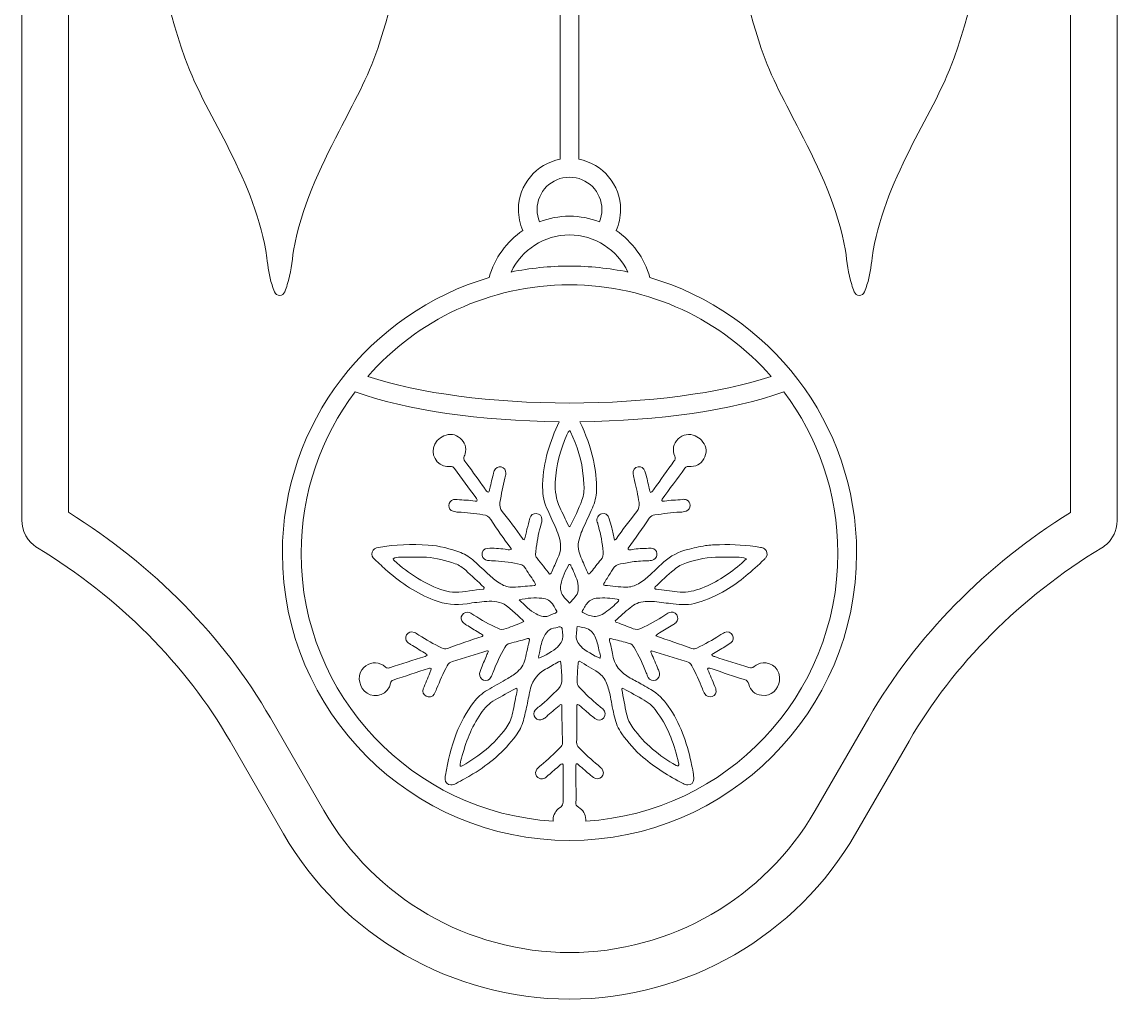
# Model space of a CAD drawing. Header units: centimetres. Extents: x 4.4 to 9.5, y -19.1 to -0.9.
# Drawn here: x 4.43 to 9.54, y -19.07 to -14.51 of the extents above; entities that cross this region are included whole.
import ezdxf

# ---------------------------------------------------------------- set-up
doc = ezdxf.new("R2010")
doc.units = ezdxf.units.CM
doc.header["$MEASUREMENT"] = 0
doc.layers.add('Layer 1', color=7, linetype='Continuous')

msp = doc.modelspace()

# ---------------------------------------------------------------- linework, layer by layer
at = {"layer": 'Layer 1', "lineweight": 0}
for points, knots in [([(9.4687, -3.0471), (9.0875, -2.8153), (8.7766, -2.5031), (8.5695, -2.1444), (8.5695, -2.1444), (8.3198, -1.7121), (8.3198, -1.7121), (8.0453, -1.2368), (7.5339, -0.9417), (6.985, -0.9417), (6.4364, -0.9417), (5.9249, -1.2368), (5.6505, -1.7121), (5.6505, -1.7121), (5.4013, -2.1441), (5.4013, -2.1441), (5.194, -2.5028), (4.8831, -2.8151), (4.5016, -3.0469), (4.4915, -3.0531), (4.482, -3.0607), (4.4725, -3.0702), (4.4526, -3.0898), (4.429, -3.124), (4.429, -3.1751), (4.429, -3.1751), (4.429, -6.9227), (4.429, -6.9227), (4.429, -6.9227), (4.429, -8.6086), (4.429, -8.6086), (4.429, -8.6086), (4.429, -8.6553), (4.429, -8.6553), (4.429, -8.6553), (4.429, -8.9298), (4.429, -8.9298), (4.429, -8.9298), (4.429, -16.8399), (4.429, -16.8399), (4.429, -16.9176), (4.4842, -16.9573), (4.5013, -16.9674), (4.8825, -17.1991), (5.1937, -17.5114), (5.4007, -17.8701), (5.4007, -17.8701), (5.6505, -18.3027), (5.6505, -18.3027), (5.9249, -18.778), (6.4364, -19.0733), (6.9853, -19.0733), (7.5339, -19.0733), (8.0453, -18.778), (8.3198, -18.3027), (8.3198, -18.3027), (8.5701, -17.8693), (8.5701, -17.8693), (8.7771, -17.5108), (9.088, -17.1989), (9.4693, -16.9674), (9.4796, -16.9611), (9.4891, -16.9538), (9.4972, -16.9456), (9.5171, -16.9255), (9.541, -16.891), (9.541, -16.8399), (9.541, -16.8399), (9.541, -3.1751), (9.541, -3.1751), (9.541, -3.0971), (9.4858, -3.0574), (9.4687, -3.0471)], [0, 0, 0, 0, 1, 1, 1, 2, 2, 2, 3, 3, 3, 4, 4, 4, 5, 5, 5, 6, 6, 6, 7, 7, 7, 8, 8, 8, 9, 9, 9, 10, 10, 10, 11, 11, 11, 12, 12, 12, 13, 13, 13, 14, 14, 14, 15, 15, 15, 16, 16, 16, 17, 17, 17, 18, 18, 18, 19, 19, 19, 20, 20, 20, 21, 21, 21, 22, 22, 22, 23, 23, 23, 24, 24, 24, 24]), ([(8.3818, -17.7606), (8.3818, -17.7606), (8.1315, -18.194), (8.1315, -18.194), (7.8959, -18.6024), (7.4565, -18.856), (6.9853, -18.856), (6.5138, -18.856), (6.0744, -18.6021), (5.8388, -18.194), (5.8388, -18.194), (5.5891, -17.7614), (5.5891, -17.7614), (5.3698, -17.3812), (5.0442, -17.0502), (4.6464, -16.8016), (4.6464, -16.8016), (4.6464, -11.0494), (4.6464, -11.0494), (4.6464, -11.0494), (5.5987, -11.0494), (5.5987, -11.0494), (5.5987, -11.0494), (5.5987, -12.1615), (5.5987, -12.1615), (5.513, -12.1814), (5.4478, -12.2774), (5.4478, -12.3927), (5.4478, -12.3943), (5.4479, -12.3958), (5.448, -12.3974), (5.4325, -12.3995), (5.4246, -12.4072), (5.4249, -12.4282), (5.4257, -12.4756), (5.4235, -12.523), (5.423, -12.5705), (5.423, -12.5768), (5.4232, -12.5857), (5.427, -12.589), (5.4413, -12.6012), (5.4371, -12.6142), (5.432, -12.628), (5.4046, -12.7023), (5.3824, -12.7782), (5.3521, -12.8518), (5.281, -13.0241), (5.2112, -13.1971), (5.1548, -13.375), (5.1041, -13.5353), (5.0591, -13.6974), (5.0538, -13.8663), (5.045, -14.1463), (5.0947, -14.4174), (5.1897, -14.6809), (5.2443, -14.8323), (5.3272, -14.9695), (5.3985, -15.1126), (5.478, -15.2721), (5.5469, -15.4355), (5.5721, -15.6139), (5.5781, -15.6565), (5.582, -15.6996), (5.5966, -15.7403), (5.6038, -15.7605), (5.6084, -15.7909), (5.6327, -15.7902), (5.6561, -15.7896), (5.6607, -15.7597), (5.6678, -15.7392), (5.6857, -15.6877), (5.6881, -15.6332), (5.6972, -15.5799), (5.7315, -15.3802), (5.8185, -15.2), (5.9096, -15.0224), (5.9746, -14.8958), (6.0449, -14.7724), (6.0903, -14.6366), (6.2323, -14.2119), (6.2592, -13.7872), (6.105, -13.3581), (6.0374, -13.17), (5.9628, -12.9849), (5.8919, -12.7982), (5.859, -12.7116), (5.8162, -12.6272), (5.8397, -12.5287), (5.8461, -12.5015), (5.8406, -12.4715), (5.8407, -12.4428), (5.8407, -12.3986), (5.8413, -12.3931), (5.8154, -12.3931), (5.8154, -12.3929), (5.8154, -12.3928), (5.8154, -12.3927), (5.8154, -12.2769), (5.7496, -12.1806), (5.6633, -12.1612), (5.6633, -12.1612), (5.6633, -11.0494), (5.6633, -11.0494), (5.6633, -11.0494), (6.9413, -11.0494), (6.9413, -11.0494), (6.9413, -11.0494), (6.9413, -15.1543), (6.9413, -15.1543), (6.8307, -15.1749), (6.7464, -15.2722), (6.7464, -15.3888), (6.7464, -15.4228), (6.7537, -15.4559), (6.7676, -15.4866), (6.6921, -15.5377), (6.6353, -15.6146), (6.6103, -15.7062), (6.0532, -15.869), (5.6448, -16.3839), (5.6448, -16.9926), (5.6448, -17.7318), (6.2461, -18.3329), (6.985, -18.3329), (7.7239, -18.3329), (8.3252, -17.7318), (8.3252, -16.9926), (8.3252, -16.3839), (7.9168, -15.869), (7.3597, -15.7062), (7.3347, -15.6149), (7.2779, -15.5377), (7.2024, -15.4866), (7.2163, -15.4562), (7.2236, -15.423), (7.2236, -15.3888), (7.2236, -15.2722), (7.1393, -15.1749), (7.0287, -15.1543), (7.0287, -15.1543), (7.0287, -11.0494), (7.0287, -11.0494), (7.0287, -11.0494), (8.3067, -11.0494), (8.3067, -11.0494), (8.3067, -11.0494), (8.3067, -12.1612), (8.3067, -12.1612), (8.2204, -12.1806), (8.1546, -12.2769), (8.1546, -12.3927), (8.1546, -12.3928), (8.1546, -12.3929), (8.1546, -12.3931), (8.1287, -12.3931), (8.1293, -12.3986), (8.1293, -12.4428), (8.1294, -12.4715), (8.1239, -12.5015), (8.1303, -12.5287), (8.1538, -12.6272), (8.111, -12.7116), (8.0781, -12.7982), (8.0072, -12.9849), (7.9326, -13.17), (7.865, -13.3581), (7.7108, -13.7872), (7.7377, -14.2119), (7.8797, -14.6366), (7.9251, -14.7724), (7.9954, -14.8958), (8.0604, -15.0224), (8.1515, -15.2), (8.2385, -15.3802), (8.2728, -15.5799), (8.2819, -15.6332), (8.2843, -15.6877), (8.3022, -15.7392), (8.3093, -15.7597), (8.3139, -15.7896), (8.3373, -15.7902), (8.3616, -15.7909), (8.3662, -15.7605), (8.3734, -15.7403), (8.388, -15.6996), (8.3919, -15.6565), (8.3979, -15.6139), (8.4231, -15.4355), (8.492, -15.2721), (8.5715, -15.1126), (8.6428, -14.9695), (8.7257, -14.8323), (8.7803, -14.6809), (8.8753, -14.4174), (8.925, -14.1463), (8.9162, -13.8663), (8.9109, -13.6974), (8.8659, -13.5353), (8.8152, -13.375), (8.7588, -13.1971), (8.689, -13.0241), (8.6179, -12.8518), (8.5876, -12.7782), (8.5654, -12.7023), (8.538, -12.628), (8.5329, -12.6142), (8.5287, -12.6012), (8.543, -12.589), (8.5468, -12.5857), (8.547, -12.5768), (8.547, -12.5705), (8.5465, -12.523), (8.5443, -12.4756), (8.5451, -12.4282), (8.5454, -12.4072), (8.5375, -12.3995), (8.522, -12.3974), (8.5221, -12.3958), (8.5222, -12.3943), (8.5222, -12.3927), (8.5222, -12.2774), (8.457, -12.1814), (8.3713, -12.1615), (8.3713, -12.1615), (8.3713, -11.0494), (8.3713, -11.0494), (8.3713, -11.0494), (9.3236, -11.0494), (9.3236, -11.0494), (9.3236, -11.0494), (9.3236, -16.8019), (9.3236, -16.8019), (8.926, -17.05), (8.601, -17.3809), (8.3818, -17.7606)], [0, 0, 0, 0, 1, 1, 1, 2, 2, 2, 3, 3, 3, 4, 4, 4, 5, 5, 5, 6, 6, 6, 7, 7, 7, 8, 8, 8, 9, 9, 9, 10, 10, 10, 11, 11, 11, 12, 12, 12, 13, 13, 13, 14, 14, 14, 15, 15, 15, 16, 16, 16, 17, 17, 17, 18, 18, 18, 19, 19, 19, 20, 20, 20, 21, 21, 21, 22, 22, 22, 23, 23, 23, 24, 24, 24, 25, 25, 25, 26, 26, 26, 27, 27, 27, 28, 28, 28, 29, 29, 29, 30, 30, 30, 31, 31, 31, 32, 32, 32, 33, 33, 33, 34, 34, 34, 35, 35, 35, 36, 36, 36, 37, 37, 37, 38, 38, 38, 39, 39, 39, 40, 40, 40, 41, 41, 41, 42, 42, 42, 43, 43, 43, 44, 44, 44, 45, 45, 45, 46, 46, 46, 47, 47, 47, 48, 48, 48, 49, 49, 49, 50, 50, 50, 51, 51, 51, 52, 52, 52, 53, 53, 53, 54, 54, 54, 55, 55, 55, 56, 56, 56, 57, 57, 57, 58, 58, 58, 59, 59, 59, 60, 60, 60, 61, 61, 61, 62, 62, 62, 63, 63, 63, 64, 64, 64, 65, 65, 65, 66, 66, 66, 67, 67, 67, 68, 68, 68, 69, 69, 69, 70, 70, 70, 71, 71, 71, 72, 72, 72, 73, 73, 73, 74, 74, 74, 75, 75, 75, 76, 76, 76, 77, 77, 77, 78, 78, 78, 78]), ([(7.1244, -15.4461), (7.0809, -15.4293), (7.0336, -15.4198), (6.985, -15.4198), (6.9361, -15.4198), (6.8891, -15.4293), (6.8456, -15.4461), (6.8383, -15.4279), (6.8339, -15.4086), (6.8339, -15.3888), (6.8339, -15.3054), (6.9016, -15.2377), (6.985, -15.2377), (7.0684, -15.2377), (7.1361, -15.3054), (7.1361, -15.3888), (7.1361, -15.4086), (7.1317, -15.4279), (7.1244, -15.4461)], [0, 0, 0, 0, 1, 1, 1, 2, 2, 2, 3, 3, 3, 4, 4, 4, 5, 5, 5, 6, 6, 6, 6]), ([(6.985, -15.6527), (6.8915, -15.6527), (6.8005, -15.6622), (6.7124, -15.6804), (6.7614, -15.5771), (6.8665, -15.5073), (6.985, -15.5073), (7.1035, -15.5073), (7.2086, -15.5771), (7.2576, -15.6804), (7.1695, -15.6622), (7.0785, -15.6527), (6.985, -15.6527)], [0, 0, 0, 0, 1, 1, 1, 2, 2, 2, 3, 3, 3, 4, 4, 4, 4]), ([(6.985, -16.2918), (6.6225, -16.2918), (6.2844, -16.247), (6.0434, -16.1676), (6.2733, -15.9059), (6.61, -15.7399), (6.985, -15.7399), (7.36, -15.7399), (7.6967, -15.9059), (7.9266, -16.1676), (7.6856, -16.247), (7.3475, -16.2918), (6.985, -16.2918)], [0, 0, 0, 0, 1, 1, 1, 2, 2, 2, 3, 3, 3, 4, 4, 4, 4]), ([(6.9551, -18.1396), (6.9554, -18.1592), (6.9554, -18.1763), (6.9339, -18.1845), (6.9154, -18.2002), (6.9073, -18.222), (6.9081, -18.2429), (6.2532, -18.203), (5.7323, -17.6576), (5.7323, -16.9926), (5.7323, -16.7103), (5.8263, -16.4497), (5.9844, -16.2399), (6.2255, -16.325), (6.5679, -16.375), (6.9366, -16.379), (6.8937, -16.4712), (6.8622, -16.5665), (6.8597, -16.6706), (6.8586, -16.7089), (6.8627, -16.7459), (6.8782, -16.7809), (6.8913, -16.8103), (6.9046, -16.8391), (6.9176, -16.8682), (6.9236, -16.8815), (6.929, -16.8948), (6.9342, -16.9084), (6.9489, -16.9456), (6.9464, -16.982), (6.9296, -17.0179), (6.9201, -17.038), (6.9116, -17.0584), (6.9027, -17.0788), (6.9008, -17.0831), (6.8994, -17.0877), (6.8923, -17.0904), (6.873, -17.066), (6.8532, -17.041), (6.8334, -17.0163), (6.8279, -17.0097), (6.826, -17.0027), (6.8268, -16.9948), (6.8277, -16.985), (6.8285, -16.9755), (6.8298, -16.966), (6.8347, -16.9285), (6.8429, -16.8918), (6.8527, -16.8554), (6.8543, -16.8489), (6.8562, -16.8421), (6.8565, -16.8356), (6.857, -16.8198), (6.8451, -16.8078), (6.8296, -16.8073), (6.8149, -16.8068), (6.8048, -16.8135), (6.7997, -16.8296), (6.7945, -16.8462), (6.7912, -16.8633), (6.7866, -16.8801), (6.7817, -16.8967), (6.7815, -16.9144), (6.7741, -16.9301), (6.7692, -16.9301), (6.7671, -16.9266), (6.7649, -16.9233), (6.7358, -16.8801), (6.7037, -16.8388), (6.6711, -16.7981), (6.6605, -16.7847), (6.6573, -16.772), (6.6603, -16.7554), (6.6673, -16.7173), (6.6744, -16.6796), (6.6839, -16.6421), (6.6858, -16.6345), (6.6877, -16.6269), (6.6883, -16.6193), (6.6888, -16.6048), (6.6796, -16.5929), (6.666, -16.5894), (6.6537, -16.5861), (6.6388, -16.5943), (6.6331, -16.6076), (6.6315, -16.6108), (6.6309, -16.6149), (6.6301, -16.6187), (6.6244, -16.6432), (6.6187, -16.6676), (6.613, -16.6918), (6.6116, -16.6967), (6.6105, -16.7013), (6.6086, -16.7057), (6.6073, -16.7087), (6.6035, -16.7089), (6.6016, -16.7068), (6.597, -16.7016), (6.5929, -16.6962), (6.5891, -16.6907), (6.5614, -16.6521), (6.5339, -16.6135), (6.5065, -16.575), (6.501, -16.5671), (6.4918, -16.5608), (6.4915, -16.5508), (6.4912, -16.5437), (6.4959, -16.5364), (6.4978, -16.529), (6.5056, -16.4997), (6.4967, -16.475), (6.4744, -16.4559), (6.4518, -16.4366), (6.426, -16.4328), (6.3986, -16.4451), (6.3869, -16.45), (6.3766, -16.4576), (6.3679, -16.4668), (6.3293, -16.5084), (6.3505, -16.5684), (6.3972, -16.585), (6.4075, -16.5885), (6.4181, -16.5883), (6.4287, -16.5875), (6.4374, -16.5869), (6.4429, -16.5907), (6.4478, -16.5975), (6.4809, -16.6429), (6.5143, -16.688), (6.5475, -16.7331), (6.5508, -16.7377), (6.5559, -16.7415), (6.5529, -16.7489), (6.5505, -16.7491), (6.5475, -16.7502), (6.5448, -16.7497), (6.5171, -16.744), (6.4888, -16.7456), (6.4611, -16.7421), (6.4554, -16.7415), (6.4497, -16.7407), (6.444, -16.7423), (6.4304, -16.7462), (6.4217, -16.7562), (6.4217, -16.7693), (6.4214, -16.7826), (6.4287, -16.7932), (6.4423, -16.797), (6.4499, -16.7991), (6.4576, -16.8005), (6.4652, -16.8008), (6.504, -16.8019), (6.5421, -16.8081), (6.5804, -16.813), (6.5975, -16.8152), (6.6084, -16.8217), (6.6179, -16.8358), (6.6475, -16.8809), (6.6782, -16.9255), (6.7114, -16.9684), (6.7122, -16.9698), (6.7119, -16.9722), (6.7122, -16.9752), (6.7029, -16.9779), (6.6937, -16.9755), (6.6845, -16.9741), (6.6576, -16.9698), (6.6304, -16.969), (6.6035, -16.9698), (6.5845, -16.9703), (6.5739, -16.9858), (6.5777, -17.0038), (6.5806, -17.0168), (6.5896, -17.0239), (6.6018, -17.0258), (6.6143, -17.0277), (6.6268, -17.0277), (6.6393, -17.0282), (6.679, -17.0304), (6.7181, -17.0361), (6.7567, -17.0448), (6.7652, -17.0467), (6.7709, -17.0505), (6.7752, -17.0573), (6.7899, -17.0799), (6.8051, -17.1024), (6.8198, -17.1252), (6.8298, -17.1407), (6.8287, -17.1426), (6.8111, -17.1443), (6.7967, -17.1453), (6.7823, -17.1456), (6.7679, -17.1478), (6.7524, -17.1502), (6.7372, -17.1508), (6.7217, -17.151), (6.7008, -17.1516), (6.6817, -17.1462), (6.6638, -17.1356), (6.6445, -17.1241), (6.6271, -17.1103), (6.6111, -17.0951), (6.5877, -17.0731), (6.5643, -17.0513), (6.5407, -17.0301), (6.5217, -17.0133), (6.501, -16.9986), (6.4774, -16.9896), (6.4285, -16.9712), (6.3777, -16.9581), (6.3255, -16.9543), (6.2483, -16.9489), (6.1711, -16.9524), (6.0942, -16.9652), (6.0798, -16.9676), (6.0681, -16.9733), (6.0635, -16.9877), (6.0589, -17.0013), (6.0662, -17.0119), (6.0758, -17.0212), (6.0956, -17.0396), (6.1152, -17.0584), (6.1355, -17.0763), (6.2002, -17.1337), (6.2714, -17.1807), (6.3532, -17.2119), (6.4035, -17.2309), (6.454, -17.2358), (6.5067, -17.2282), (6.5372, -17.2236), (6.5679, -17.2195), (6.5989, -17.2176), (6.6306, -17.2157), (6.6627, -17.2176), (6.6904, -17.2377), (6.7043, -17.2478), (6.757, -17.2943), (6.7725, -17.3114), (6.7453, -17.3241), (6.7168, -17.3337), (6.6891, -17.3445), (6.6752, -17.3497), (6.6635, -17.3489), (6.6502, -17.3429), (6.6114, -17.325), (6.5744, -17.3043), (6.5388, -17.2812), (6.5323, -17.2769), (6.526, -17.2722), (6.519, -17.2693), (6.5062, -17.2635), (6.4912, -17.269), (6.4836, -17.2812), (6.4768, -17.2918), (6.4782, -17.3062), (6.488, -17.3157), (6.4929, -17.3203), (6.4986, -17.3241), (6.5043, -17.3277), (6.523, -17.3394), (6.5421, -17.3508), (6.5611, -17.3625), (6.5668, -17.366), (6.5728, -17.3693), (6.5785, -17.3731), (6.5796, -17.3739), (6.5804, -17.3763), (6.5801, -17.378), (6.5801, -17.3793), (6.5785, -17.3815), (6.5771, -17.3818), (6.5222, -17.397), (6.469, -17.4174), (6.4154, -17.4366), (6.4048, -17.4405), (6.3972, -17.4385), (6.3883, -17.4342), (6.3518, -17.4163), (6.3165, -17.3964), (6.2823, -17.3747), (6.2749, -17.3701), (6.2676, -17.3652), (6.2597, -17.3619), (6.2464, -17.3565), (6.232, -17.3619), (6.2244, -17.3741), (6.2176, -17.3853), (6.219, -17.3989), (6.2293, -17.4084), (6.2334, -17.4125), (6.2385, -17.4155), (6.2434, -17.4184), (6.2649, -17.4315), (6.2864, -17.4445), (6.3078, -17.4576), (6.3124, -17.4606), (6.3184, -17.4619), (6.3206, -17.4687), (6.3173, -17.4706), (6.3143, -17.4731), (6.3108, -17.4741), (6.2556, -17.4918), (6.2005, -17.5095), (6.1453, -17.5269), (6.1445, -17.5271), (6.1434, -17.5274), (6.1426, -17.5277), (6.1366, -17.5293), (6.1312, -17.5285), (6.1263, -17.5241), (6.1228, -17.5212), (6.119, -17.5179), (6.1149, -17.5155), (6.0861, -17.497), (6.0486, -17.5013), (6.0244, -17.5258), (5.9956, -17.5546), (5.9975, -17.6046), (6.0274, -17.6358), (6.0575, -17.6676), (6.1219, -17.6649), (6.1445, -17.6155), (6.1469, -17.61), (6.1483, -17.6046), (6.1497, -17.5989), (6.1513, -17.5918), (6.1546, -17.5872), (6.1622, -17.5847), (6.2171, -17.5668), (6.272, -17.5483), (6.3268, -17.5301), (6.3296, -17.5293), (6.3325, -17.5282), (6.3353, -17.5285), (6.338, -17.5288), (6.341, -17.5307), (6.3396, -17.5342), (6.338, -17.5396), (6.3358, -17.5451), (6.3336, -17.5505), (6.3233, -17.5755), (6.3122, -17.6002), (6.3024, -17.6252), (6.2972, -17.6391), (6.3037, -17.6543), (6.3154, -17.66), (6.329, -17.6665), (6.3459, -17.6625), (6.3537, -17.6497), (6.3584, -17.6424), (6.3614, -17.6339), (6.3646, -17.6258), (6.3793, -17.5891), (6.3959, -17.5532), (6.4141, -17.5179), (6.42, -17.507), (6.4271, -17.5008), (6.4396, -17.4972), (6.4934, -17.4815), (6.5464, -17.4644), (6.5999, -17.4478), (6.6013, -17.4472), (6.6032, -17.4489), (6.6062, -17.45), (6.6032, -17.457), (6.6005, -17.4638), (6.5975, -17.4709), (6.5888, -17.4924), (6.5796, -17.5136), (6.5711, -17.5353), (6.5687, -17.5413), (6.5662, -17.5481), (6.5654, -17.5546), (6.5638, -17.5684), (6.5717, -17.5807), (6.5831, -17.5847), (6.5967, -17.5891), (6.6111, -17.5842), (6.6181, -17.5717), (6.6225, -17.5641), (6.6252, -17.5557), (6.6285, -17.5475), (6.6434, -17.5078), (6.6619, -17.4695), (6.6828, -17.4323), (6.6883, -17.4222), (6.6959, -17.416), (6.7067, -17.4133), (6.7328, -17.4062), (6.7589, -17.3994), (6.785, -17.3924), (6.7893, -17.3913), (6.794, -17.3877), (6.7989, -17.3948), (6.7921, -17.4247), (6.7855, -17.4557), (6.7779, -17.4866), (6.7714, -17.5138), (6.7562, -17.5356), (6.7339, -17.5527), (6.7184, -17.5644), (6.7021, -17.575), (6.6853, -17.5842), (6.6573, -17.5997), (6.6296, -17.6152), (6.6021, -17.6312), (6.5768, -17.6462), (6.5546, -17.6646), (6.5374, -17.6886), (6.5043, -17.7342), (6.476, -17.7823), (6.4559, -17.8353), (6.4323, -17.8978), (6.4173, -17.9627), (6.4056, -18.0282), (6.4046, -18.035), (6.404, -18.0418), (6.4043, -18.0486), (6.4054, -18.0633), (6.4165, -18.0731), (6.4312, -18.0739), (6.4402, -18.0744), (6.448, -18.0712), (6.4559, -18.0668), (6.482, -18.0521), (6.5086, -18.0383), (6.5342, -18.0228), (6.6116, -17.9755), (6.6807, -17.9187), (6.7342, -17.8445), (6.7502, -17.8225), (6.7635, -17.7989), (6.7703, -17.7725), (6.7763, -17.7492), (6.7815, -17.7255), (6.7869, -17.7019), (6.7929, -17.6755), (6.7959, -17.6486), (6.8035, -17.6225), (6.8146, -17.5831), (6.8374, -17.554), (6.8733, -17.5342), (6.8937, -17.5231), (6.9133, -17.5111), (6.9334, -17.4994), (6.9358, -17.4981), (6.9388, -17.4981), (6.9429, -17.4967), (6.9472, -17.5252), (6.948, -17.553), (6.9497, -17.5807), (6.9508, -17.5983), (6.9459, -17.6116), (6.9334, -17.6247), (6.9054, -17.654), (6.8758, -17.6818), (6.8442, -17.7076), (6.8374, -17.713), (6.8304, -17.7184), (6.8249, -17.7247), (6.8162, -17.7347), (6.8165, -17.7492), (6.8244, -17.7597), (6.8334, -17.7712), (6.8478, -17.7744), (6.8608, -17.7671), (6.8665, -17.7638), (6.872, -17.7597), (6.8771, -17.7554), (6.897, -17.7383), (6.9165, -17.7212), (6.9366, -17.7043), (6.9399, -17.7016), (6.9429, -17.6967), (6.9486, -17.7), (6.9497, -17.7589), (6.9508, -17.8179), (6.9524, -17.8769), (6.9527, -17.8867), (6.9478, -17.8929), (6.9415, -17.8994), (6.913, -17.9285), (6.8834, -17.9562), (6.8521, -17.982), (6.8453, -17.9875), (6.8388, -17.9932), (6.8331, -18), (6.8255, -18.0087), (6.8252, -18.0228), (6.8312, -18.0323), (6.8374, -18.0424), (6.847, -18.0459), (6.8586, -18.0451), (6.8668, -18.0445), (6.873, -18.0402), (6.879, -18.035), (6.8972, -18.0193), (6.9154, -18.0032), (6.9339, -17.9877), (6.9393, -17.9828), (6.9437, -17.9758), (6.9527, -17.9752), (6.9573, -17.9823), (6.9554, -17.9902), (6.9554, -17.9975), (6.9554, -18.0448), (6.954, -18.0924), (6.9551, -18.1396)], [0, 0, 0, 0, 1, 1, 1, 2, 2, 2, 3, 3, 3, 4, 4, 4, 5, 5, 5, 6, 6, 6, 7, 7, 7, 8, 8, 8, 9, 9, 9, 10, 10, 10, 11, 11, 11, 12, 12, 12, 13, 13, 13, 14, 14, 14, 15, 15, 15, 16, 16, 16, 17, 17, 17, 18, 18, 18, 19, 19, 19, 20, 20, 20, 21, 21, 21, 22, 22, 22, 23, 23, 23, 24, 24, 24, 25, 25, 25, 26, 26, 26, 27, 27, 27, 28, 28, 28, 29, 29, 29, 30, 30, 30, 31, 31, 31, 32, 32, 32, 33, 33, 33, 34, 34, 34, 35, 35, 35, 36, 36, 36, 37, 37, 37, 38, 38, 38, 39, 39, 39, 40, 40, 40, 41, 41, 41, 42, 42, 42, 43, 43, 43, 44, 44, 44, 45, 45, 45, 46, 46, 46, 47, 47, 47, 48, 48, 48, 49, 49, 49, 50, 50, 50, 51, 51, 51, 52, 52, 52, 53, 53, 53, 54, 54, 54, 55, 55, 55, 56, 56, 56, 57, 57, 57, 58, 58, 58, 59, 59, 59, 60, 60, 60, 61, 61, 61, 62, 62, 62, 63, 63, 63, 64, 64, 64, 65, 65, 65, 66, 66, 66, 67, 67, 67, 68, 68, 68, 69, 69, 69, 70, 70, 70, 71, 71, 71, 72, 72, 72, 73, 73, 73, 74, 74, 74, 75, 75, 75, 76, 76, 76, 77, 77, 77, 78, 78, 78, 79, 79, 79, 80, 80, 80, 81, 81, 81, 82, 82, 82, 83, 83, 83, 84, 84, 84, 85, 85, 85, 86, 86, 86, 87, 87, 87, 88, 88, 88, 89, 89, 89, 90, 90, 90, 91, 91, 91, 92, 92, 92, 93, 93, 93, 94, 94, 94, 95, 95, 95, 96, 96, 96, 97, 97, 97, 98, 98, 98, 99, 99, 99, 100, 100, 100, 101, 101, 101, 102, 102, 102, 103, 103, 103, 104, 104, 104, 105, 105, 105, 106, 106, 106, 107, 107, 107, 108, 108, 108, 109, 109, 109, 110, 110, 110, 111, 111, 111, 112, 112, 112, 113, 113, 113, 114, 114, 114, 115, 115, 115, 116, 116, 116, 117, 117, 117, 118, 118, 118, 119, 119, 119, 120, 120, 120, 121, 121, 121, 122, 122, 122, 123, 123, 123, 124, 124, 124, 125, 125, 125, 126, 126, 126, 127, 127, 127, 128, 128, 128, 129, 129, 129, 130, 130, 130, 131, 131, 131, 132, 132, 132, 133, 133, 133, 134, 134, 134, 135, 135, 135, 136, 136, 136, 137, 137, 137, 138, 138, 138, 139, 139, 139, 140, 140, 140, 141, 141, 141, 142, 142, 142, 143, 143, 143, 144, 144, 144, 145, 145, 145, 146, 146, 146, 147, 147, 147, 148, 148, 148, 149, 149, 149, 150, 150, 150, 151, 151, 151, 152, 152, 152, 153, 153, 153, 154, 154, 154, 155, 155, 155, 156, 156, 156, 157, 157, 157, 158, 158, 158, 159, 159, 159, 160, 160, 160, 161, 161, 161, 162, 162, 162, 163, 163, 163, 164, 164, 164, 165, 165, 165, 166, 166, 166, 167, 167, 167, 168, 168, 168, 169, 169, 169, 169]), ([(7.0266, -18.1782), (7.0165, -18.1723), (7.0141, -18.1652), (7.0149, -18.1543), (7.0165, -18.1263), (7.016, -18.0983), (7.0149, -18.0703), (7.0135, -18.0405), (7.0144, -18.0103), (7.0146, -17.9804), (7.0146, -17.9763), (7.0198, -17.9736), (7.0228, -17.9761), (7.0293, -17.9815), (7.0355, -17.9875), (7.0423, -17.9932), (7.0605, -18.0089), (7.0787, -18.025), (7.0978, -18.0399), (7.1092, -18.0489), (7.1258, -18.0467), (7.135, -18.0372), (7.1453, -18.0263), (7.1459, -18.0098), (7.1355, -17.9978), (7.1304, -17.9921), (7.1244, -17.9872), (7.1184, -17.9823), (7.0872, -17.9562), (7.0573, -17.9288), (7.0287, -17.8997), (7.0214, -17.8924), (7.0176, -17.8848), (7.0182, -17.8744), (7.019, -17.8549), (7.019, -17.8356), (7.0192, -17.8163), (7.0195, -17.7796), (7.0195, -17.7429), (7.0198, -17.7059), (7.0198, -17.7035), (7.019, -17.6994), (7.023, -17.6992), (7.0255, -17.6989), (7.0285, -17.7), (7.0304, -17.7016), (7.0407, -17.7106), (7.0505, -17.7198), (7.0608, -17.7285), (7.0749, -17.7405), (7.0888, -17.7527), (7.1035, -17.7636), (7.119, -17.775), (7.1342, -17.7731), (7.1448, -17.7606), (7.1557, -17.7478), (7.154, -17.7323), (7.1402, -17.7195), (7.1339, -17.7136), (7.1268, -17.7081), (7.1201, -17.7027), (7.0883, -17.6771), (7.0595, -17.6489), (7.0317, -17.619), (7.0233, -17.61), (7.0192, -17.6002), (7.0201, -17.5877), (7.022, -17.5619), (7.023, -17.5358), (7.0249, -17.5097), (7.0252, -17.5054), (7.023, -17.4997), (7.0317, -17.4962), (7.0592, -17.5149), (7.091, -17.5288), (7.1192, -17.5494), (7.1366, -17.5622), (7.1497, -17.5785), (7.1578, -17.5989), (7.1662, -17.6195), (7.1722, -17.641), (7.176, -17.6627), (7.1817, -17.6943), (7.1877, -17.7255), (7.1951, -17.7565), (7.2016, -17.785), (7.2122, -17.8119), (7.2296, -17.8358), (7.2589, -17.8755), (7.2904, -17.9133), (7.3285, -17.9453), (7.3855, -17.9937), (7.4486, -18.0331), (7.5149, -18.0671), (7.522, -18.0706), (7.5288, -18.0739), (7.5369, -18.0739), (7.5532, -18.0739), (7.5649, -18.0638), (7.5652, -18.0475), (7.5654, -18.0369), (7.5638, -18.0263), (7.5622, -18.016), (7.5595, -17.9997), (7.5559, -17.9837), (7.5524, -17.9676), (7.5328, -17.8742), (7.5008, -17.7856), (7.4459, -17.7065), (7.4239, -17.6747), (7.3978, -17.6486), (7.3646, -17.629), (7.3524, -17.6217), (7.3399, -17.6141), (7.3271, -17.607), (7.3078, -17.5964), (7.2883, -17.5858), (7.2687, -17.575), (7.223, -17.5497), (7.1923, -17.5141), (7.1855, -17.4603), (7.1831, -17.4402), (7.1769, -17.4206), (7.1722, -17.4008), (7.1714, -17.397), (7.1714, -17.3905), (7.1741, -17.391), (7.1978, -17.3959), (7.2211, -17.4019), (7.2445, -17.4076), (7.251, -17.4092), (7.2573, -17.4116), (7.2638, -17.4133), (7.2749, -17.416), (7.2817, -17.4231), (7.2874, -17.4328), (7.3092, -17.4706), (7.3271, -17.51), (7.3432, -17.5505), (7.3459, -17.5578), (7.3483, -17.5655), (7.3521, -17.572), (7.3592, -17.5845), (7.3736, -17.5891), (7.3872, -17.5845), (7.3997, -17.5801), (7.4076, -17.5655), (7.4046, -17.5516), (7.4029, -17.5451), (7.4005, -17.5386), (7.398, -17.5323), (7.388, -17.5084), (7.3777, -17.4845), (7.3676, -17.4603), (7.3663, -17.4565), (7.3619, -17.4521), (7.3671, -17.4478), (7.4217, -17.4644), (7.4758, -17.4815), (7.5304, -17.4972), (7.5429, -17.5008), (7.5502, -17.5068), (7.5559, -17.5179), (7.5741, -17.5532), (7.591, -17.5891), (7.6054, -17.6258), (7.6086, -17.6339), (7.6119, -17.6421), (7.6163, -17.6494), (7.6236, -17.6616), (7.6383, -17.666), (7.6516, -17.6611), (7.6646, -17.6565), (7.6717, -17.6426), (7.6684, -17.628), (7.6673, -17.6233), (7.6652, -17.619), (7.6635, -17.6144), (7.6578, -17.6011), (7.6524, -17.5875), (7.647, -17.5741), (7.6415, -17.5616), (7.6361, -17.5494), (7.6309, -17.5369), (7.6298, -17.5345), (7.6279, -17.5312), (7.6315, -17.5296), (7.6339, -17.5285), (7.6369, -17.5285), (7.6396, -17.529), (7.6434, -17.5299), (7.647, -17.5315), (7.6505, -17.5328), (7.701, -17.5494), (7.7513, -17.5665), (7.8019, -17.5826), (7.8133, -17.5864), (7.8184, -17.5915), (7.8217, -17.6038), (7.8296, -17.6334), (7.8497, -17.6516), (7.8807, -17.6557), (7.9288, -17.6622), (7.9592, -17.6288), (7.9652, -17.5875), (7.9731, -17.5353), (7.9288, -17.5002), (7.8885, -17.5043), (7.8722, -17.5059), (7.8581, -17.5111), (7.8464, -17.522), (7.8391, -17.5288), (7.8317, -17.5293), (7.8228, -17.5263), (7.7695, -17.5092), (7.716, -17.4924), (7.6627, -17.4752), (7.6576, -17.4736), (7.6519, -17.4728), (7.6491, -17.4655), (7.6597, -17.4592), (7.6706, -17.453), (7.6812, -17.4464), (7.7002, -17.4347), (7.7195, -17.4236), (7.7377, -17.4111), (7.7508, -17.4019), (7.7532, -17.3875), (7.7461, -17.3752), (7.7383, -17.3614), (7.7236, -17.3559), (7.7089, -17.3625), (7.701, -17.366), (7.6937, -17.3709), (7.6864, -17.3755), (7.6521, -17.3975), (7.6165, -17.4168), (7.5801, -17.435), (7.572, -17.4391), (7.5652, -17.4405), (7.5557, -17.4369), (7.5005, -17.4171), (7.4451, -17.3981), (7.3883, -17.3785), (7.3926, -17.3698), (7.3997, -17.3682), (7.4051, -17.3646), (7.4258, -17.3521), (7.4464, -17.3396), (7.4671, -17.3269), (7.472, -17.3239), (7.4769, -17.3206), (7.4812, -17.3168), (7.4913, -17.3076), (7.4932, -17.2905), (7.4858, -17.2796), (7.4777, -17.2679), (7.4627, -17.2635), (7.4497, -17.2698), (7.4429, -17.2731), (7.4366, -17.278), (7.4301, -17.282), (7.3942, -17.3051), (7.3573, -17.3261), (7.3184, -17.3434), (7.3059, -17.3489), (7.2951, -17.35), (7.2823, -17.3448), (7.2573, -17.3347), (7.232, -17.3258), (7.2067, -17.316), (7.2038, -17.3146), (7.1991, -17.3141), (7.1989, -17.3078), (7.2211, -17.288), (7.244, -17.2671), (7.2676, -17.247), (7.2877, -17.2299), (7.3108, -17.219), (7.3385, -17.2182), (7.3529, -17.2179), (7.3673, -17.2165), (7.382, -17.2184), (7.4105, -17.2222), (7.4394, -17.2255), (7.4682, -17.2288), (7.5067, -17.2331), (7.5453, -17.2353), (7.5831, -17.2231), (7.629, -17.2081), (7.6739, -17.1902), (7.7154, -17.1649), (7.7809, -17.1247), (7.8394, -17.076), (7.8934, -17.0217), (7.897, -17.0182), (7.9005, -17.0146), (7.9029, -17.0106), (7.9111, -16.9978), (7.9076, -16.9809), (7.8953, -16.9722), (7.8896, -16.9682), (7.8834, -16.9663), (7.8763, -16.9652), (7.8133, -16.9557), (7.7497, -16.95), (7.6858, -16.9529), (7.6635, -16.9538), (7.6415, -16.9535), (7.6192, -16.9573), (7.5907, -16.9619), (7.5627, -16.969), (7.5345, -16.976), (7.4932, -16.9861), (7.457, -17.0051), (7.4255, -17.0334), (7.4255, -17.0334), (7.3595, -17.0945), (7.3595, -17.0945), (7.3434, -17.1097), (7.326, -17.1236), (7.3067, -17.135), (7.2888, -17.1456), (7.2701, -17.151), (7.2491, -17.1513), (7.216, -17.1516), (7.1836, -17.1437), (7.1508, -17.1432), (7.1448, -17.1432), (7.1423, -17.1385), (7.1456, -17.1334), (7.1551, -17.1176), (7.1649, -17.1021), (7.1749, -17.0866), (7.1834, -17.0739), (7.1904, -17.0587), (7.2021, -17.0497), (7.2141, -17.0405), (7.2315, -17.0413), (7.2467, -17.0383), (7.257, -17.0364), (7.2676, -17.035), (7.2779, -17.0334), (7.3038, -17.0293), (7.3298, -17.0279), (7.3559, -17.0274), (7.3638, -17.0271), (7.3714, -17.0258), (7.3785, -17.0222), (7.3885, -17.0171), (7.3951, -17.0043), (7.3934, -16.9932), (7.3915, -16.9812), (7.3828, -16.972), (7.3706, -16.9701), (7.3649, -16.9693), (7.3592, -16.969), (7.3535, -16.9695), (7.3282, -16.9712), (7.3029, -16.9701), (7.2782, -16.9752), (7.272, -16.9766), (7.2652, -16.9782), (7.2586, -16.9744), (7.2586, -16.9725), (7.2581, -16.9701), (7.2589, -16.969), (7.2929, -16.9233), (7.3258, -16.8766), (7.357, -16.829), (7.3635, -16.819), (7.3725, -16.8154), (7.3834, -16.8138), (7.4228, -16.8087), (7.4619, -16.8019), (7.5016, -16.801), (7.5111, -16.8008), (7.5209, -16.7989), (7.5301, -16.7962), (7.5418, -16.7926), (7.5483, -16.782), (7.548, -16.7695), (7.548, -16.7576), (7.5423, -16.7491), (7.5317, -16.7442), (7.5255, -16.7415), (7.519, -16.7404), (7.5119, -16.7415), (7.4842, -16.7462), (7.4559, -16.7434), (7.4282, -16.7494), (7.4241, -16.7502), (7.4187, -16.7521), (7.4157, -16.7467), (7.4163, -16.7445), (7.4163, -16.7423), (7.4173, -16.741), (7.4527, -16.6926), (7.4883, -16.6442), (7.5236, -16.5962), (7.5241, -16.5953), (7.5247, -16.5945), (7.5252, -16.5937), (7.5285, -16.5896), (7.5326, -16.5875), (7.5377, -16.5877), (7.5426, -16.5877), (7.5475, -16.588), (7.5524, -16.5877), (7.5839, -16.5872), (7.6051, -16.5709), (7.6168, -16.5426), (7.6288, -16.5135), (7.6217, -16.4875), (7.6005, -16.4652), (7.5926, -16.4567), (7.5828, -16.4502), (7.5722, -16.4453), (7.5442, -16.4326), (7.5138, -16.4377), (7.4918, -16.4595), (7.4687, -16.4823), (7.4644, -16.5097), (7.476, -16.5394), (7.4798, -16.5489), (7.4782, -16.5554), (7.4725, -16.5633), (7.4413, -16.6062), (7.4105, -16.6497), (7.3796, -16.6926), (7.3752, -16.6989), (7.372, -16.7065), (7.3633, -16.7097), (7.3586, -16.701), (7.3573, -16.6918), (7.3551, -16.6826), (7.3497, -16.6581), (7.3442, -16.6337), (7.3374, -16.6095), (7.3336, -16.5953), (7.3184, -16.5866), (7.3062, -16.5888), (7.2904, -16.5915), (7.2793, -16.6065), (7.2817, -16.6228), (7.2831, -16.6334), (7.2861, -16.6437), (7.2888, -16.6538), (7.2978, -16.6875), (7.3038, -16.7217), (7.3095, -16.7562), (7.3122, -16.7722), (7.3095, -16.7853), (7.2986, -16.7986), (7.2652, -16.8402), (7.2328, -16.8823), (7.2029, -16.9263), (7.2016, -16.9282), (7.1983, -16.929), (7.1951, -16.9312), (7.1904, -16.9114), (7.1864, -16.8926), (7.182, -16.8741), (7.1785, -16.86), (7.1752, -16.8459), (7.1709, -16.832), (7.1643, -16.8116), (7.1518, -16.8043), (7.1345, -16.8081), (7.1201, -16.8111), (7.1076, -16.8307), (7.1149, -16.8472), (7.1176, -16.8532), (7.1187, -16.8603), (7.1203, -16.8668), (7.1304, -16.9062), (7.1385, -16.9459), (7.1426, -16.9864), (7.1442, -17.001), (7.141, -17.0125), (7.1315, -17.0233), (7.116, -17.0418), (7.1013, -17.0611), (7.0861, -17.0799), (7.0826, -17.0839), (7.0801, -17.0896), (7.0725, -17.0891), (7.0624, -17.0665), (7.0521, -17.0434), (7.0421, -17.0206), (7.0364, -17.0081), (7.0323, -16.9953), (7.0287, -16.9823), (7.0249, -16.9679), (7.0247, -16.9538), (7.0277, -16.9394), (7.0326, -16.9154), (7.0404, -16.8929), (7.0508, -16.8709), (7.0649, -16.8413), (7.0787, -16.8114), (7.0918, -16.7812), (7.1032, -16.7554), (7.1105, -16.7282), (7.1108, -16.7), (7.1111, -16.6524), (7.1076, -16.6054), (7.097, -16.5589), (7.0828, -16.4962), (7.0605, -16.4366), (7.0336, -16.379), (7.4024, -16.375), (7.7445, -16.325), (7.9856, -16.2399), (8.1437, -16.4497), (8.2377, -16.7103), (8.2377, -16.9926), (8.2377, -17.6578), (7.7165, -18.2035), (7.0611, -18.2429), (7.0614, -18.2402), (7.0616, -18.2377), (7.0614, -18.235), (7.0597, -18.2098), (7.048, -18.1907), (7.0266, -18.1782)], [0, 0, 0, 0, 1, 1, 1, 2, 2, 2, 3, 3, 3, 4, 4, 4, 5, 5, 5, 6, 6, 6, 7, 7, 7, 8, 8, 8, 9, 9, 9, 10, 10, 10, 11, 11, 11, 12, 12, 12, 13, 13, 13, 14, 14, 14, 15, 15, 15, 16, 16, 16, 17, 17, 17, 18, 18, 18, 19, 19, 19, 20, 20, 20, 21, 21, 21, 22, 22, 22, 23, 23, 23, 24, 24, 24, 25, 25, 25, 26, 26, 26, 27, 27, 27, 28, 28, 28, 29, 29, 29, 30, 30, 30, 31, 31, 31, 32, 32, 32, 33, 33, 33, 34, 34, 34, 35, 35, 35, 36, 36, 36, 37, 37, 37, 38, 38, 38, 39, 39, 39, 40, 40, 40, 41, 41, 41, 42, 42, 42, 43, 43, 43, 44, 44, 44, 45, 45, 45, 46, 46, 46, 47, 47, 47, 48, 48, 48, 49, 49, 49, 50, 50, 50, 51, 51, 51, 52, 52, 52, 53, 53, 53, 54, 54, 54, 55, 55, 55, 56, 56, 56, 57, 57, 57, 58, 58, 58, 59, 59, 59, 60, 60, 60, 61, 61, 61, 62, 62, 62, 63, 63, 63, 64, 64, 64, 65, 65, 65, 66, 66, 66, 67, 67, 67, 68, 68, 68, 69, 69, 69, 70, 70, 70, 71, 71, 71, 72, 72, 72, 73, 73, 73, 74, 74, 74, 75, 75, 75, 76, 76, 76, 77, 77, 77, 78, 78, 78, 79, 79, 79, 80, 80, 80, 81, 81, 81, 82, 82, 82, 83, 83, 83, 84, 84, 84, 85, 85, 85, 86, 86, 86, 87, 87, 87, 88, 88, 88, 89, 89, 89, 90, 90, 90, 91, 91, 91, 92, 92, 92, 93, 93, 93, 94, 94, 94, 95, 95, 95, 96, 96, 96, 97, 97, 97, 98, 98, 98, 99, 99, 99, 100, 100, 100, 101, 101, 101, 102, 102, 102, 103, 103, 103, 104, 104, 104, 105, 105, 105, 106, 106, 106, 107, 107, 107, 108, 108, 108, 109, 109, 109, 110, 110, 110, 111, 111, 111, 112, 112, 112, 113, 113, 113, 114, 114, 114, 115, 115, 115, 116, 116, 116, 117, 117, 117, 118, 118, 118, 119, 119, 119, 120, 120, 120, 121, 121, 121, 122, 122, 122, 123, 123, 123, 124, 124, 124, 125, 125, 125, 126, 126, 126, 127, 127, 127, 128, 128, 128, 129, 129, 129, 130, 130, 130, 131, 131, 131, 132, 132, 132, 133, 133, 133, 134, 134, 134, 135, 135, 135, 136, 136, 136, 137, 137, 137, 138, 138, 138, 139, 139, 139, 140, 140, 140, 141, 141, 141, 142, 142, 142, 143, 143, 143, 144, 144, 144, 145, 145, 145, 146, 146, 146, 147, 147, 147, 148, 148, 148, 149, 149, 149, 150, 150, 150, 151, 151, 151, 152, 152, 152, 153, 153, 153, 154, 154, 154, 155, 155, 155, 156, 156, 156, 157, 157, 157, 158, 158, 158, 159, 159, 159, 160, 160, 160, 161, 161, 161, 162, 162, 162, 163, 163, 163, 164, 164, 164, 165, 165, 165, 166, 166, 166, 167, 167, 167, 168, 168, 168, 169, 169, 169, 170, 170, 170, 171, 171, 171, 172, 172, 172, 173, 173, 173, 174, 174, 174, 175, 175, 175, 175]), ([(6.9728, -16.4402), (6.9747, -16.4358), (6.9766, -16.4312), (6.979, -16.4271), (6.9801, -16.425), (6.9823, -16.4225), (6.9847, -16.4214), (6.9883, -16.4201), (6.9893, -16.4233), (6.9904, -16.4258), (7.0203, -16.4923), (7.0437, -16.5606), (7.0491, -16.6337), (7.0502, -16.6472), (7.0516, -16.6606), (7.0524, -16.6741), (7.0543, -16.6986), (7.0513, -16.7222), (7.0432, -16.7453), (7.0279, -16.788), (7.0073, -16.8279), (6.9869, -16.8695), (6.9836, -16.8665), (6.9807, -16.8652), (6.9796, -16.863), (6.9663, -16.835), (6.9532, -16.807), (6.9402, -16.779), (6.9222, -16.7418), (6.9168, -16.7029), (6.9187, -16.6611), (6.9217, -16.5834), (6.9437, -16.5111), (6.9728, -16.4402)], [0, 0, 0, 0, 1, 1, 1, 2, 2, 2, 3, 3, 3, 4, 4, 4, 5, 5, 5, 6, 6, 6, 7, 7, 7, 8, 8, 8, 9, 9, 9, 10, 10, 10, 11, 11, 11, 11]), ([(6.5874, -17.1559), (6.5861, -17.1573), (6.585, -17.1597), (6.5836, -17.1597), (6.5396, -17.1652), (6.4961, -17.1736), (6.4516, -17.1744), (6.4339, -17.1747), (6.4168, -17.172), (6.4002, -17.1668), (6.3114, -17.1385), (6.235, -17.0891), (6.1665, -17.0263), (6.1646, -17.0247), (6.1635, -17.022), (6.1616, -17.0184), (6.1725, -17.0122), (6.1839, -17.0114), (6.195, -17.0114), (6.2355, -17.0111), (6.2763, -17.0095), (6.3168, -17.0116), (6.363, -17.0144), (6.4078, -17.0266), (6.4516, -17.0418), (6.4701, -17.0481), (6.4861, -17.0592), (6.5005, -17.0722), (6.529, -17.0981), (6.5573, -17.1247), (6.5855, -17.1508), (6.5866, -17.1521), (6.5869, -17.1543), (6.5874, -17.1559)], [0, 0, 0, 0, 1, 1, 1, 2, 2, 2, 3, 3, 3, 4, 4, 4, 5, 5, 5, 6, 6, 6, 7, 7, 7, 8, 8, 8, 9, 9, 9, 10, 10, 10, 11, 11, 11, 11]), ([(7.3855, -17.1497), (7.4144, -17.1228), (7.4421, -17.0945), (7.4728, -17.0695), (7.4902, -17.0554), (7.5092, -17.044), (7.5307, -17.0375), (7.5815, -17.0222), (7.6328, -17.0095), (7.6864, -17.0106), (7.7135, -17.0111), (7.7404, -17.0106), (7.7673, -17.0108), (7.7809, -17.0111), (7.7945, -17.0116), (7.8106, -17.0193), (7.7986, -17.0304), (7.7902, -17.0394), (7.7807, -17.0472), (7.7225, -17.094), (7.6614, -17.135), (7.5902, -17.16), (7.5565, -17.1717), (7.523, -17.1769), (7.488, -17.1731), (7.4554, -17.1693), (7.423, -17.1649), (7.3904, -17.1608), (7.3877, -17.1606), (7.3847, -17.1606), (7.3834, -17.1573), (7.382, -17.1543), (7.3834, -17.1519), (7.3855, -17.1497)], [0, 0, 0, 0, 1, 1, 1, 2, 2, 2, 3, 3, 3, 4, 4, 4, 5, 5, 5, 6, 6, 6, 7, 7, 7, 8, 8, 8, 9, 9, 9, 10, 10, 10, 11, 11, 11, 11]), ([(6.9551, -17.1918), (6.944, -17.1763), (6.9407, -17.1576), (6.9445, -17.1394), (6.9521, -17.1054), (6.966, -17.0739), (6.9826, -17.0445), (6.9899, -17.0434), (6.9902, -17.0483), (6.9918, -17.0513), (7.0029, -17.0747), (7.0135, -17.0986), (7.0217, -17.1233), (7.0263, -17.1377), (7.0266, -17.1519), (7.0249, -17.1663), (7.0233, -17.1782), (7.0192, -17.1885), (7.0105, -17.1972), (7.0024, -17.2057), (6.9951, -17.2146), (6.9853, -17.2258), (6.9741, -17.2133), (6.9635, -17.2035), (6.9551, -17.1918)], [0, 0, 0, 0, 1, 1, 1, 2, 2, 2, 3, 3, 3, 4, 4, 4, 5, 5, 5, 6, 6, 6, 7, 7, 7, 8, 8, 8, 8]), ([(6.8287, -17.276), (6.8005, -17.2595), (6.7771, -17.2364), (6.7502, -17.2103), (6.7885, -17.201), (6.8222, -17.1997), (6.8562, -17.2024), (6.879, -17.204), (6.8983, -17.2144), (6.91, -17.2361), (6.9138, -17.2437), (6.919, -17.2511), (6.9233, -17.2584), (6.9274, -17.2652), (6.926, -17.2687), (6.919, -17.2717), (6.9119, -17.275), (6.9043, -17.2769), (6.8975, -17.2807), (6.8736, -17.2937), (6.8502, -17.2888), (6.8287, -17.276)], [0, 0, 0, 0, 1, 1, 1, 2, 2, 2, 3, 3, 3, 4, 4, 4, 5, 5, 5, 6, 6, 6, 7, 7, 7, 7]), ([(7.0548, -17.2448), (7.0638, -17.2293), (7.0733, -17.2157), (7.0904, -17.2084), (7.0986, -17.2051), (7.1065, -17.2021), (7.1154, -17.2019), (7.1464, -17.201), (7.1771, -17.201), (7.2076, -17.2076), (7.2103, -17.2081), (7.2133, -17.2081), (7.2146, -17.2114), (7.2141, -17.213), (7.2141, -17.2152), (7.213, -17.2163), (7.1942, -17.2358), (7.1739, -17.2538), (7.1518, -17.2695), (7.1426, -17.276), (7.1328, -17.2818), (7.1211, -17.285), (7.1013, -17.2902), (7.0836, -17.2866), (7.0654, -17.278), (7.0391, -17.2652), (7.0396, -17.2714), (7.0548, -17.2448)], [0, 0, 0, 0, 1, 1, 1, 2, 2, 2, 3, 3, 3, 4, 4, 4, 5, 5, 5, 6, 6, 6, 7, 7, 7, 8, 8, 8, 9, 9, 9, 9]), ([(6.8448, -17.4576), (6.8486, -17.4347), (6.8535, -17.4119), (6.8622, -17.3905), (6.8728, -17.3635), (6.8896, -17.344), (6.9206, -17.3407), (6.9298, -17.3399), (6.9402, -17.3309), (6.9475, -17.3386), (6.9524, -17.3437), (6.9508, -17.3549), (6.9527, -17.3633), (6.9586, -17.3907), (6.9478, -17.4122), (6.9285, -17.4307), (6.9111, -17.4472), (6.8681, -17.4728), (6.8421, -17.4828), (6.838, -17.4739), (6.8434, -17.4657), (6.8448, -17.4576)], [0, 0, 0, 0, 1, 1, 1, 2, 2, 2, 3, 3, 3, 4, 4, 4, 5, 5, 5, 6, 6, 6, 7, 7, 7, 7]), ([(7.066, -17.3443), (7.0853, -17.3524), (7.0991, -17.3674), (7.1067, -17.3872), (7.1149, -17.4078), (7.1203, -17.4293), (7.1241, -17.4513), (7.1258, -17.4606), (7.1307, -17.4695), (7.1285, -17.4796), (7.1285, -17.4804), (7.1277, -17.4812), (7.1271, -17.482), (7.1021, -17.4731), (7.0548, -17.4453), (7.0391, -17.4285), (7.0233, -17.4119), (7.0124, -17.3932), (7.0171, -17.3687), (7.0192, -17.3584), (7.0192, -17.3478), (7.0206, -17.3345), (7.038, -17.338), (7.0529, -17.3391), (7.066, -17.3443)], [0, 0, 0, 0, 1, 1, 1, 2, 2, 2, 3, 3, 3, 4, 4, 4, 5, 5, 5, 6, 6, 6, 7, 7, 7, 8, 8, 8, 8]), ([(6.735, -17.6606), (6.7301, -17.6891), (6.7239, -17.7174), (6.7176, -17.7456), (6.7124, -17.7695), (6.7016, -17.7907), (6.6872, -17.8106), (6.6336, -17.8839), (6.5646, -17.9388), (6.4866, -17.9837), (6.4831, -17.9856), (6.4798, -17.9872), (6.4747, -17.9858), (6.4733, -17.9736), (6.4777, -17.9614), (6.4809, -17.9497), (6.5005, -17.8755), (6.5263, -17.804), (6.5711, -17.7407), (6.5893, -17.7149), (6.61, -17.6926), (6.6377, -17.6771), (6.669, -17.6597), (6.6999, -17.6424), (6.7315, -17.6252), (6.7336, -17.6239), (6.7366, -17.6236), (6.7396, -17.6231), (6.7429, -17.6364), (6.7372, -17.6483), (6.735, -17.6606)], [0, 0, 0, 0, 1, 1, 1, 2, 2, 2, 3, 3, 3, 4, 4, 4, 5, 5, 5, 6, 6, 6, 7, 7, 7, 8, 8, 8, 9, 9, 9, 10, 10, 10, 10]), ([(7.2288, -17.6288), (7.2285, -17.6269), (7.2296, -17.625), (7.2301, -17.6225), (7.2328, -17.6233), (7.2355, -17.6233), (7.238, -17.6247), (7.2701, -17.6424), (7.3021, -17.66), (7.3339, -17.6782), (7.3605, -17.6932), (7.3807, -17.7149), (7.398, -17.7399), (7.4472, -17.8097), (7.475, -17.8886), (7.494, -17.9709), (7.4945, -17.9736), (7.4948, -17.9766), (7.4948, -17.9796), (7.4948, -17.9815), (7.494, -17.9831), (7.4934, -17.985), (7.4894, -17.9867), (7.4861, -17.985), (7.4826, -17.9831), (7.4038, -17.938), (7.3345, -17.8818), (7.2809, -17.8076), (7.2665, -17.7877), (7.2565, -17.766), (7.2513, -17.7421), (7.2434, -17.7043), (7.2364, -17.6665), (7.2288, -17.6288)], [0, 0, 0, 0, 1, 1, 1, 2, 2, 2, 3, 3, 3, 4, 4, 4, 5, 5, 5, 6, 6, 6, 7, 7, 7, 8, 8, 8, 9, 9, 9, 10, 10, 10, 11, 11, 11, 11])]:
    msp.add_open_spline(points, degree=3, knots=knots, dxfattribs=at)

doc.saveas('drawing.dxf')
